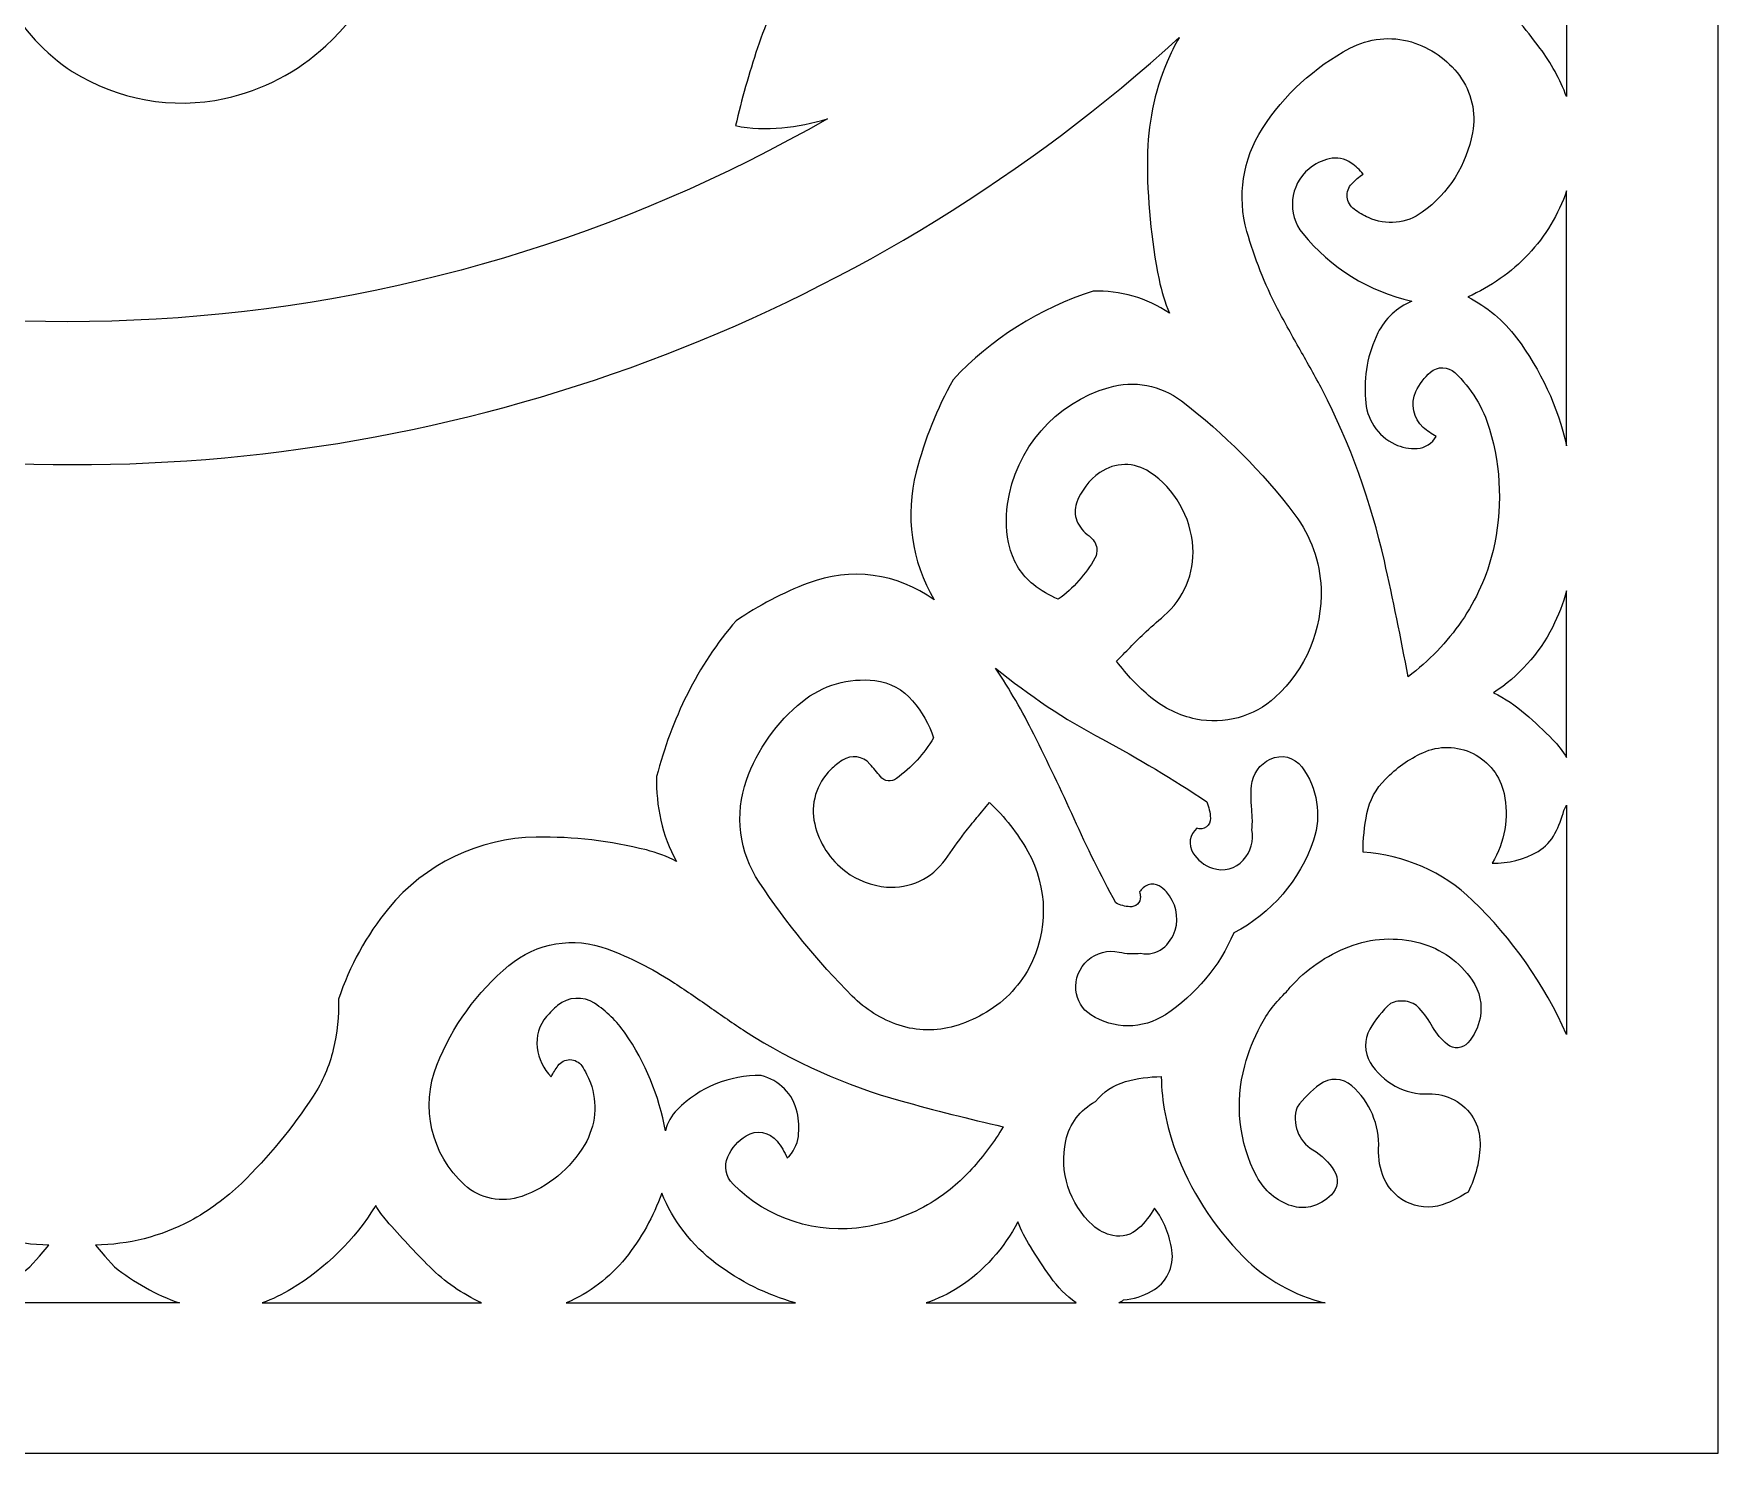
# Model space of a CAD drawing. Header units: centimetres. Extents: x -10 to 9.4, y -13.7 to 1.2.
# Drawn here: x 4.679 to 9.442, y -13.722 to -9.709 of the extents above; entities that cross this region are included whole.
import ezdxf

# ---------------------------------------------------------------- set-up
doc = ezdxf.new("R2010")
doc.units = ezdxf.units.CM
doc.header["$MEASUREMENT"] = 0
doc.layers.add('layer 1', color=7, linetype='Continuous')

msp = doc.modelspace()

# ---------------------------------------------------------------- linework, layer by layer
at = {"layer": 'layer 1', "color": 177, "lineweight": 9}
for points, knots in [([(0.27239, 1.17027), (0.27239, 1.17027), (9.44165, 1.17027), (9.44165, 1.17027), (9.44165, 1.17027), (9.44165, 1.17027), (9.44165, -13.72168), (9.44165, -13.72168), (9.44165, -13.72168), (9.44165, -13.72168), (0.13418, -13.72168), (0.13418, -13.72168), (0.13418, -13.72168), (0.13418, -13.72168), (0.13418, 1.17027), (0.13418, 1.17027), (0.13418, 1.17027), (0.13418, 1.17027), (0.27239, 1.17027), (0.27239, 1.17027)], [0, 0, 0, 0, 0.1666667, 0.1666667, 0.1666667, 0.1666667, 0.3333333, 0.3333333, 0.3333333, 0.3333333, 0.5, 0.5, 0.5, 0.5, 0.6666667, 0.6666667, 0.6666667, 0.6666667, 1, 1, 1, 1]), ([(3.07595, -10.16465), (3.07595, -10.16465), (3.07614, -10.16473), (3.07614, -10.16473), (3.07614, -10.16473), (3.68898, -10.43442), (4.35678, -10.55479), (5.02521, -10.5159), (5.02521, -10.5159), (5.6933, -10.47703), (6.34286, -10.28313), (6.92287, -9.94929), (6.92287, -9.94929), (6.88092, -9.96184), (6.83788, -9.97044), (6.79433, -9.97498), (6.79433, -9.97498), (6.75062, -9.97953), (6.70647, -9.97744), (6.66339, -9.96879), (6.66339, -9.96879), (6.68069, -9.89455), (6.7014, -9.82116), (6.72545, -9.74883), (6.72545, -9.74883), (6.74954, -9.67637), (6.78072, -9.60644), (6.81852, -9.5401), (6.81852, -9.5401), (6.86302, -9.462), (6.90546, -9.38276), (6.94581, -9.30244), (6.94581, -9.30244), (6.97635, -9.24164), (6.99665, -9.17625), (7.00591, -9.10884), (7.00591, -9.10884), (7.01277, -9.0589), (7.01001, -9.00813), (6.99776, -8.95923), (6.99776, -8.95923), (6.95977, -8.80757), (6.91465, -8.65781), (6.86254, -8.51042), (6.86254, -8.51042), (6.86069, -8.50519), (6.86013, -8.49959), (6.86091, -8.49409), (6.86091, -8.49409), (6.86115, -8.49222), (6.86008, -8.49043), (6.85832, -8.48976), (6.85832, -8.48976), (6.85656, -8.48908), (6.85462, -8.48962), (6.85355, -8.49117), (6.85355, -8.49117), (6.85188, -8.49354), (6.85031, -8.49597), (6.84884, -8.49846), (6.84884, -8.49846), (6.84381, -8.50702), (6.83897, -8.51569), (6.83431, -8.52446), (6.83431, -8.52446), (6.81396, -8.56425), (6.79398, -8.60423), (6.77438, -8.6444), (6.77438, -8.6444), (6.75465, -8.68481), (6.7347, -8.72511), (6.71452, -8.7653), (6.71452, -8.7653), (6.71115, -8.7718), (6.70735, -8.77807), (6.70316, -8.78407), (6.70316, -8.78407), (6.69894, -8.7901), (6.69568, -8.79674), (6.6935, -8.80377), (6.6935, -8.80377), (6.69327, -8.80488), (6.69223, -8.80564), (6.6911, -8.80552), (6.6911, -8.80552), (6.68997, -8.8054), (6.68916, -8.80401), (6.68917, -8.80288), (6.68917, -8.80288), (6.68993, -8.7956), (6.68753, -8.78835), (6.68259, -8.78296), (6.68259, -8.78296), (6.67765, -8.77757), (6.67068, -8.77455), (6.66337, -8.77467), (6.66337, -8.77467), (6.64256, -8.775), (6.62188, -8.77802), (6.60185, -8.78367), (6.60185, -8.78367), (6.53371, -8.80337), (6.46974, -8.83526), (6.41301, -8.87782), (6.41301, -8.87782), (6.40854, -8.88117), (6.40389, -8.88426), (6.39907, -8.88707), (6.39907, -8.88707), (6.41015, -8.90041), (6.41977, -8.9149), (6.42776, -8.93028), (6.42776, -8.93028), (6.43677, -8.9483), (6.4432, -8.9675), (6.44685, -8.98731), (6.44685, -8.98731), (6.45048, -9.00707), (6.45211, -9.02715), (6.45169, -9.04724), (6.45169, -9.04724), (6.45116, -9.06432), (6.44313, -9.08029), (6.42973, -9.09089), (6.42973, -9.09089), (6.41634, -9.1015), (6.39886, -9.10564), (6.38212, -9.10225), (6.38212, -9.10225), (6.34204, -9.09411), (6.30269, -9.0827), (6.26447, -9.06814), (6.26447, -9.06814), (6.17886, -9.03558), (6.0896, -9.01365), (5.99865, -9.00285), (5.99865, -9.00285), (5.95491, -8.99766), (5.91061, -9.00417), (5.87022, -9.02174), (5.87022, -9.02174), (5.87022, -9.02174), (5.868, -9.02202), (5.868, -9.02202), (5.868, -9.02202), (5.86047, -9.01507), (5.85506, -9.00611), (5.8524, -8.9962), (5.8524, -8.9962), (5.8498, -8.98648), (5.84788, -8.97658), (5.84667, -8.96658), (5.84667, -8.96658), (5.84634, -8.96389), (5.84661, -8.96116), (5.84745, -8.95858), (5.84745, -8.95858), (5.84836, -8.9558), (5.85084, -8.95383), (5.85375, -8.95357), (5.85375, -8.95357), (5.86396, -8.94993), (5.87396, -8.94575), (5.88373, -8.94107), (5.88373, -8.94107), (5.8945, -8.93591), (5.9008, -8.92449), (5.89941, -8.91262), (5.89941, -8.91262), (5.89801, -8.90069), (5.89347, -8.88935), (5.88625, -8.87974), (5.88625, -8.87974), (5.87915, -8.87028), (5.87117, -8.86152), (5.86241, -8.85356), (5.86241, -8.85356), (5.71407, -8.77937), (5.55863, -8.72039), (5.3984, -8.67751), (5.3984, -8.67751), (5.47226, -8.7252), (5.53449, -8.78892), (5.58044, -8.86388), (5.58044, -8.86388), (5.65009, -8.97751), (5.70317, -9.10055), (5.73805, -9.22919), (5.73805, -9.22919), (5.74506, -9.27989), (5.7414, -9.3315), (5.72733, -9.38071), (5.72733, -9.38071), (5.68768, -9.51935), (5.61088, -9.64459), (5.50532, -9.74282), (5.50532, -9.74282), (5.42508, -9.81749), (5.32607, -9.86905), (5.2189, -9.89202), (5.2189, -9.89202), (5.07095, -9.92375), (4.91636, -9.89631), (4.78832, -9.81569), (4.78832, -9.81569), (4.63238, -9.71375), (4.53763, -9.54049), (4.53576, -9.3542), (4.53576, -9.3542), (4.53498, -9.27536), (4.55402, -9.19754), (4.5911, -9.12796), (4.5911, -9.12796), (4.60515, -9.1016), (4.62249, -9.07712), (4.64269, -9.05511), (4.64269, -9.05511), (4.57076, -9.08982), (4.50557, -9.13699), (4.45011, -9.19446), (4.45011, -9.19446), (4.39477, -9.2518), (4.3484, -9.31714), (4.31254, -9.3883), (4.31254, -9.3883), (4.28112, -9.45067), (4.28087, -9.52411), (4.31191, -9.58666), (4.31191, -9.58666), (4.32939, -9.62189), (4.3398, -9.66022), (4.34256, -9.69945), (4.34256, -9.69945), (4.34441, -9.72572), (4.33203, -9.75098), (4.31015, -9.76563), (4.31015, -9.76563), (4.27466, -9.78939), (4.23337, -9.8031), (4.19072, -9.80529), (4.19072, -9.80529), (4.16425, -9.80666), (4.13802, -9.79962), (4.1158, -9.78519), (4.1158, -9.78519), (4.09148, -9.73636), (4.07587, -9.68365), (4.06966, -9.62946), (4.06966, -9.62946), (4.06347, -9.57543), (4.06456, -9.5208), (4.07288, -9.46706), (4.07288, -9.46706), (4.08964, -9.3588), (4.13828, -9.25793), (4.21253, -9.17738), (4.21253, -9.17738), (4.14165, -9.23876), (4.07739, -9.30737), (4.02079, -9.38212), (4.02079, -9.38212), (3.93161, -9.4999), (3.86931, -9.63572), (3.83824, -9.78016), (3.83824, -9.78016), (3.82343, -9.84905), (3.79529, -9.9144), (3.75544, -9.97251), (3.75544, -9.97251), (3.68197, -10.07691), (3.57029, -10.14825), (3.44469, -10.1711), (3.44469, -10.1711), (3.32257, -10.1933), (3.19722, -10.1911), (3.07595, -10.16465)], [0, 0, 0, 0, 0.0142857, 0.0142857, 0.0142857, 0.0142857, 0.0285714, 0.0285714, 0.0285714, 0.0285714, 0.0428571, 0.0428571, 0.0428571, 0.0428571, 0.0571429, 0.0571429, 0.0571429, 0.0571429, 0.0714286, 0.0714286, 0.0714286, 0.0714286, 0.0857143, 0.0857143, 0.0857143, 0.0857143, 0.1, 0.1, 0.1, 0.1, 0.1142857, 0.1142857, 0.1142857, 0.1142857, 0.1285714, 0.1285714, 0.1285714, 0.1285714, 0.1428571, 0.1428571, 0.1428571, 0.1428571, 0.1571429, 0.1571429, 0.1571429, 0.1571429, 0.1714286, 0.1714286, 0.1714286, 0.1714286, 0.1857143, 0.1857143, 0.1857143, 0.1857143, 0.2, 0.2, 0.2, 0.2, 0.2142857, 0.2142857, 0.2142857, 0.2142857, 0.2285714, 0.2285714, 0.2285714, 0.2285714, 0.2428571, 0.2428571, 0.2428571, 0.2428571, 0.2571429, 0.2571429, 0.2571429, 0.2571429, 0.2714286, 0.2714286, 0.2714286, 0.2714286, 0.2857143, 0.2857143, 0.2857143, 0.2857143, 0.3, 0.3, 0.3, 0.3, 0.3142857, 0.3142857, 0.3142857, 0.3142857, 0.3285714, 0.3285714, 0.3285714, 0.3285714, 0.3428571, 0.3428571, 0.3428571, 0.3428571, 0.3571429, 0.3571429, 0.3571429, 0.3571429, 0.3714286, 0.3714286, 0.3714286, 0.3714286, 0.3857143, 0.3857143, 0.3857143, 0.3857143, 0.4, 0.4, 0.4, 0.4, 0.4142857, 0.4142857, 0.4142857, 0.4142857, 0.4285714, 0.4285714, 0.4285714, 0.4285714, 0.4428571, 0.4428571, 0.4428571, 0.4428571, 0.4571429, 0.4571429, 0.4571429, 0.4571429, 0.4714286, 0.4714286, 0.4714286, 0.4714286, 0.4857143, 0.4857143, 0.4857143, 0.4857143, 0.5, 0.5, 0.5, 0.5, 0.5142857, 0.5142857, 0.5142857, 0.5142857, 0.5285714, 0.5285714, 0.5285714, 0.5285714, 0.5428571, 0.5428571, 0.5428571, 0.5428571, 0.5571429, 0.5571429, 0.5571429, 0.5571429, 0.5714286, 0.5714286, 0.5714286, 0.5714286, 0.5857143, 0.5857143, 0.5857143, 0.5857143, 0.6, 0.6, 0.6, 0.6, 0.6142857, 0.6142857, 0.6142857, 0.6142857, 0.6285714, 0.6285714, 0.6285714, 0.6285714, 0.6428571, 0.6428571, 0.6428571, 0.6428571, 0.6571429, 0.6571429, 0.6571429, 0.6571429, 0.6714286, 0.6714286, 0.6714286, 0.6714286, 0.6857143, 0.6857143, 0.6857143, 0.6857143, 0.7, 0.7, 0.7, 0.7, 0.7142857, 0.7142857, 0.7142857, 0.7142857, 0.7285714, 0.7285714, 0.7285714, 0.7285714, 0.7428571, 0.7428571, 0.7428571, 0.7428571, 0.7571429, 0.7571429, 0.7571429, 0.7571429, 0.7714286, 0.7714286, 0.7714286, 0.7714286, 0.7857143, 0.7857143, 0.7857143, 0.7857143, 0.8, 0.8, 0.8, 0.8, 0.8142857, 0.8142857, 0.8142857, 0.8142857, 0.8285714, 0.8285714, 0.8285714, 0.8285714, 0.8428571, 0.8428571, 0.8428571, 0.8428571, 0.8571429, 0.8571429, 0.8571429, 0.8571429, 0.8714286, 0.8714286, 0.8714286, 0.8714286, 0.8857143, 0.8857143, 0.8857143, 0.8857143, 0.9, 0.9, 0.9, 0.9, 0.9142857, 0.9142857, 0.9142857, 0.9142857, 0.9285714, 0.9285714, 0.9285714, 0.9285714, 0.9428571, 0.9428571, 0.9428571, 0.9428571, 0.9571429, 0.9571429, 0.9571429, 0.9571429, 0.9714286, 0.9714286, 0.9714286, 0.9714286, 1, 1, 1, 1]), ([(9.01265, -9.88682), (9.01265, -9.88682), (9.01265, -9.19763), (9.01265, -9.19763), (9.01265, -9.19763), (8.99204, -9.26846), (8.95999, -9.33546), (8.91778, -9.39596), (8.91778, -9.39596), (8.87559, -9.45643), (8.82409, -9.50987), (8.76523, -9.55428), (8.76523, -9.55428), (8.78087, -9.56612), (8.79537, -9.5794), (8.80854, -9.59394), (8.80854, -9.59394), (8.85379, -9.64391), (8.89678, -9.69587), (8.93738, -9.74968), (8.93738, -9.74968), (8.96895, -9.79152), (8.99431, -9.83772), (9.01265, -9.88682)], [0, 0, 0, 0, 0.1428571, 0.1428571, 0.1428571, 0.1428571, 0.2857143, 0.2857143, 0.2857143, 0.2857143, 0.4285714, 0.4285714, 0.4285714, 0.4285714, 0.5714286, 0.5714286, 0.5714286, 0.5714286, 0.7142857, 0.7142857, 0.7142857, 0.7142857, 1, 1, 1, 1]), ([(8.5646, -11.52656), (8.62324, -11.48261), (8.67438, -11.42949), (8.71606, -11.36921), (8.71606, -11.36921), (8.75783, -11.30879), (8.78796, -11.24115), (8.80491, -11.16969), (8.80491, -11.16969), (8.8318, -11.05639), (8.82839, -10.93806), (8.795, -10.8265), (8.795, -10.8265), (8.7768, -10.7657), (8.74302, -10.71075), (8.69699, -10.66706), (8.69699, -10.66706), (8.67781, -10.64889), (8.64803, -10.64817), (8.62803, -10.66543), (8.62803, -10.66543), (8.61042, -10.68063), (8.59632, -10.69947), (8.58672, -10.72066), (8.58672, -10.72066), (8.571, -10.75535), (8.57945, -10.79618), (8.60768, -10.82174), (8.60768, -10.82174), (8.6187, -10.83172), (8.63091, -10.8403), (8.64405, -10.84727), (8.64405, -10.84727), (8.63309, -10.86709), (8.61272, -10.87992), (8.59011, -10.88127), (8.59011, -10.88127), (8.56858, -10.88255), (8.54705, -10.87845), (8.52749, -10.86936), (8.52749, -10.86936), (8.47791, -10.84632), (8.44574, -10.79706), (8.44449, -10.74241), (8.44449, -10.74241), (8.43846, -10.67786), (8.45055, -10.61286), (8.47936, -10.55479), (8.47936, -10.55479), (8.49946, -10.51428), (8.53353, -10.48236), (8.57526, -10.46493), (8.57526, -10.46493), (8.45399, -10.43762), (8.34535, -10.3703), (8.26688, -10.27389), (8.26688, -10.27389), (8.22161, -10.21834), (8.22963, -10.1366), (8.2847, -10.09075), (8.2847, -10.09075), (8.30116, -10.07706), (8.32059, -10.06739), (8.34143, -10.0625), (8.34143, -10.0625), (8.36292, -10.05746), (8.38555, -10.06179), (8.40368, -10.0744), (8.40368, -10.0744), (8.41641, -10.08326), (8.42785, -10.09384), (8.43766, -10.10585), (8.43766, -10.10585), (8.42575, -10.11343), (8.41488, -10.12251), (8.40529, -10.13288), (8.40529, -10.13288), (8.39589, -10.14306), (8.39126, -10.15677), (8.39259, -10.17057), (8.39259, -10.17057), (8.39391, -10.18436), (8.40098, -10.1969), (8.41215, -10.20511), (8.41215, -10.20511), (8.42477, -10.21442), (8.43834, -10.22238), (8.45262, -10.22886), (8.45262, -10.22886), (8.50233, -10.25144), (8.56027, -10.24569), (8.60454, -10.21373), (8.60454, -10.21373), (8.67921, -10.15985), (8.73021, -10.07932), (8.74696, -9.98877), (8.74696, -9.98877), (8.75744, -9.93211), (8.74398, -9.87367), (8.70973, -9.82733), (8.70973, -9.82733), (8.67602, -9.78173), (8.6284, -9.74837), (8.57401, -9.73231), (8.57401, -9.73231), (8.51598, -9.71518), (8.45359, -9.72148), (8.40017, -9.7499), (8.40017, -9.7499), (8.29961, -9.8034), (8.21441, -9.88165), (8.15259, -9.97732), (8.15259, -9.97732), (8.09698, -10.06338), (8.08106, -10.16912), (8.10893, -10.26772), (8.10893, -10.26772), (8.13028, -10.34329), (8.15922, -10.41649), (8.19533, -10.48622), (8.19533, -10.48622), (8.2162, -10.52539), (8.23762, -10.56425), (8.2596, -10.60281), (8.2596, -10.60281), (8.28102, -10.64039), (8.30199, -10.67822), (8.32251, -10.7163), (8.32251, -10.7163), (8.40092, -10.8692), (8.45971, -11.03143), (8.49749, -11.19907), (8.49749, -11.19907), (8.52199, -11.30778), (8.54436, -11.41697), (8.5646, -11.52656)], [0, 0, 0, 0, 0.0285714, 0.0285714, 0.0285714, 0.0285714, 0.0571429, 0.0571429, 0.0571429, 0.0571429, 0.0857143, 0.0857143, 0.0857143, 0.0857143, 0.1142857, 0.1142857, 0.1142857, 0.1142857, 0.1428571, 0.1428571, 0.1428571, 0.1428571, 0.1714286, 0.1714286, 0.1714286, 0.1714286, 0.2, 0.2, 0.2, 0.2, 0.2285714, 0.2285714, 0.2285714, 0.2285714, 0.2571429, 0.2571429, 0.2571429, 0.2571429, 0.2857143, 0.2857143, 0.2857143, 0.2857143, 0.3142857, 0.3142857, 0.3142857, 0.3142857, 0.3428571, 0.3428571, 0.3428571, 0.3428571, 0.3714286, 0.3714286, 0.3714286, 0.3714286, 0.4, 0.4, 0.4, 0.4, 0.4285714, 0.4285714, 0.4285714, 0.4285714, 0.4571429, 0.4571429, 0.4571429, 0.4571429, 0.4857143, 0.4857143, 0.4857143, 0.4857143, 0.5142857, 0.5142857, 0.5142857, 0.5142857, 0.5428571, 0.5428571, 0.5428571, 0.5428571, 0.5714286, 0.5714286, 0.5714286, 0.5714286, 0.6, 0.6, 0.6, 0.6, 0.6285714, 0.6285714, 0.6285714, 0.6285714, 0.6571429, 0.6571429, 0.6571429, 0.6571429, 0.6857143, 0.6857143, 0.6857143, 0.6857143, 0.7142857, 0.7142857, 0.7142857, 0.7142857, 0.7428571, 0.7428571, 0.7428571, 0.7428571, 0.7714286, 0.7714286, 0.7714286, 0.7714286, 0.8, 0.8, 0.8, 0.8, 0.8285714, 0.8285714, 0.8285714, 0.8285714, 0.8571429, 0.8571429, 0.8571429, 0.8571429, 0.8857143, 0.8857143, 0.8857143, 0.8857143, 0.9142857, 0.9142857, 0.9142857, 0.9142857, 0.9428571, 0.9428571, 0.9428571, 0.9428571, 1, 1, 1, 1]), ([(5.09178, -13.29656), (5.05829, -13.2854), (5.02598, -13.27097), (4.99532, -13.25347), (4.99532, -13.25347), (4.96471, -13.236), (4.93531, -13.21646), (4.90736, -13.19498), (4.90736, -13.19498), (4.90736, -13.19498), (4.88048, -13.16402), (4.88048, -13.16402), (4.88048, -13.16402), (4.88048, -13.16402), (4.8536, -13.13306), (4.8536, -13.13306), (4.8536, -13.13306), (4.94683, -13.13196), (5.03841, -13.10866), (5.12082, -13.06506), (5.12082, -13.06506), (5.17404, -13.03659), (5.22296, -13.00076), (5.26616, -12.95861), (5.26616, -12.95861), (5.34255, -12.88409), (5.41061, -12.8015), (5.46915, -12.71226), (5.46915, -12.71226), (5.49559, -12.67196), (5.51475, -12.62736), (5.52577, -12.58044), (5.52577, -12.58044), (5.53675, -12.5337), (5.54189, -12.4858), (5.54107, -12.43779), (5.54107, -12.43779), (5.57202, -12.34437), (5.61992, -12.25741), (5.68233, -12.18131), (5.68233, -12.18131), (5.78506, -12.05601), (5.93795, -11.98235), (6.09996, -11.97999), (6.09996, -11.97999), (6.20489, -11.97847), (6.3096, -11.99069), (6.41136, -12.01633), (6.41136, -12.01633), (6.44073, -12.02373), (6.46912, -12.03461), (6.49591, -12.04874), (6.49591, -12.04874), (6.47581, -12.01225), (6.46101, -11.97308), (6.45196, -11.93242), (6.45196, -11.93242), (6.44291, -11.89181), (6.43896, -11.85022), (6.44017, -11.80864), (6.44017, -11.80864), (6.46091, -11.72809), (6.49003, -11.64992), (6.52702, -11.57542), (6.52702, -11.57542), (6.56407, -11.50083), (6.61051, -11.43126), (6.66518, -11.36843), (6.66518, -11.36843), (6.72854, -11.32506), (6.79679, -11.28929), (6.86851, -11.26188), (6.86851, -11.26188), (6.98754, -11.21637), (7.12162, -11.23419), (7.2247, -11.30911), (7.2247, -11.30911), (7.16053, -11.20008), (7.14235, -11.06991), (7.17412, -10.94745), (7.17412, -10.94745), (7.19769, -10.85667), (7.23262, -10.7692), (7.27807, -10.68716), (7.27807, -10.68716), (7.38648, -10.57129), (7.52288, -10.48516), (7.67409, -10.43704), (7.67409, -10.43704), (7.75082, -10.43426), (7.82649, -10.45597), (7.89008, -10.499), (7.89008, -10.499), (7.87706, -10.46848), (7.8672, -10.4367), (7.86066, -10.40417), (7.86066, -10.40417), (7.83787, -10.29092), (7.82679, -10.17561), (7.82761, -10.0601), (7.82761, -10.0601), (7.82826, -9.96688), (7.84717, -9.87467), (7.88323, -9.78871), (7.88323, -9.78871), (7.89313, -9.76519), (7.9045, -9.74231), (7.91724, -9.72021), (7.91724, -9.72021), (7.91724, -9.72021), (7.91749, -9.71998), (7.91749, -9.71998), (7.91749, -9.71998), (7.06142, -10.49798), (5.94489, -10.92842), (4.7881, -10.92703), (4.7881, -10.92703), (3.63198, -10.92541), (2.51675, -10.49516), (1.65871, -9.72031), (1.65871, -9.72031), (1.70931, -9.80806), (1.73888, -9.9064), (1.74509, -10.00751), (1.74509, -10.00751), (1.75356, -10.14554), (1.7423, -10.28411), (1.71168, -10.41897), (1.71168, -10.41897), (1.70545, -10.44637), (1.69678, -10.47316), (1.68575, -10.499), (1.68575, -10.499), (1.74934, -10.45597), (1.82502, -10.43427), (1.90175, -10.43704), (1.90175, -10.43704), (2.05296, -10.48514), (2.18935, -10.5713), (2.29777, -10.68716), (2.29777, -10.68716), (2.34322, -10.7692), (2.37815, -10.85667), (2.40171, -10.94745), (2.40171, -10.94745), (2.43351, -11.0699), (2.41528, -11.20006), (2.35113, -11.30911), (2.35113, -11.30911), (2.45419, -11.23415), (2.58828, -11.21642), (2.70732, -11.26189), (2.70732, -11.26189), (2.77904, -11.28929), (2.8473, -11.32506), (2.91065, -11.36843), (2.91065, -11.36843), (2.96533, -11.43126), (3.01176, -11.50083), (3.04881, -11.57542), (3.04881, -11.57542), (3.08581, -11.64991), (3.11492, -11.72809), (3.13566, -11.80864), (3.13566, -11.80864), (3.13688, -11.85022), (3.13292, -11.89181), (3.12388, -11.93242), (3.12388, -11.93242), (3.11483, -11.97308), (3.10003, -12.01225), (3.07993, -12.04874), (3.07993, -12.04874), (3.10672, -12.03461), (3.13512, -12.02373), (3.16449, -12.01633), (3.16449, -12.01633), (3.26625, -11.99068), (3.37095, -11.97847), (3.47588, -11.97999), (3.47588, -11.97999), (3.63777, -11.98231), (3.79052, -12.05594), (3.89327, -12.18106), (3.89327, -12.18106), (3.9558, -12.25721), (4.00377, -12.34427), (4.03477, -12.43779), (4.03477, -12.43779), (4.03394, -12.4858), (4.03908, -12.5337), (4.05006, -12.58044), (4.05006, -12.58044), (4.06108, -12.62736), (4.08024, -12.67197), (4.10668, -12.71226), (4.10668, -12.71226), (4.16523, -12.8015), (4.23329, -12.88409), (4.30969, -12.95862), (4.30969, -12.95862), (4.35288, -13.00076), (4.4018, -13.03659), (4.45501, -13.06506), (4.45501, -13.06506), (4.53743, -13.10865), (4.62901, -13.13196), (4.72224, -13.13306), (4.72224, -13.13306), (4.72224, -13.13306), (4.69535, -13.16402), (4.69535, -13.16402), (4.69535, -13.16402), (4.69535, -13.16402), (4.66847, -13.19498), (4.66847, -13.19498), (4.66847, -13.19498), (4.64052, -13.21646), (4.61113, -13.236), (4.58051, -13.25347), (4.58051, -13.25347), (4.54985, -13.27097), (4.51754, -13.2854), (4.48406, -13.29656), (4.48406, -13.29656), (4.48406, -13.29656), (5.09178, -13.29656), (5.09178, -13.29656)], [0, 0, 0, 0, 0.0172414, 0.0172414, 0.0172414, 0.0172414, 0.0344828, 0.0344828, 0.0344828, 0.0344828, 0.0517241, 0.0517241, 0.0517241, 0.0517241, 0.0689655, 0.0689655, 0.0689655, 0.0689655, 0.0862069, 0.0862069, 0.0862069, 0.0862069, 0.1034483, 0.1034483, 0.1034483, 0.1034483, 0.1206897, 0.1206897, 0.1206897, 0.1206897, 0.137931, 0.137931, 0.137931, 0.137931, 0.1551724, 0.1551724, 0.1551724, 0.1551724, 0.1724138, 0.1724138, 0.1724138, 0.1724138, 0.1896552, 0.1896552, 0.1896552, 0.1896552, 0.2068966, 0.2068966, 0.2068966, 0.2068966, 0.2241379, 0.2241379, 0.2241379, 0.2241379, 0.2413793, 0.2413793, 0.2413793, 0.2413793, 0.2586207, 0.2586207, 0.2586207, 0.2586207, 0.2758621, 0.2758621, 0.2758621, 0.2758621, 0.2931034, 0.2931034, 0.2931034, 0.2931034, 0.3103448, 0.3103448, 0.3103448, 0.3103448, 0.3275862, 0.3275862, 0.3275862, 0.3275862, 0.3448276, 0.3448276, 0.3448276, 0.3448276, 0.362069, 0.362069, 0.362069, 0.362069, 0.3793103, 0.3793103, 0.3793103, 0.3793103, 0.3965517, 0.3965517, 0.3965517, 0.3965517, 0.4137931, 0.4137931, 0.4137931, 0.4137931, 0.4310345, 0.4310345, 0.4310345, 0.4310345, 0.4482759, 0.4482759, 0.4482759, 0.4482759, 0.4655172, 0.4655172, 0.4655172, 0.4655172, 0.4827586, 0.4827586, 0.4827586, 0.4827586, 0.5, 0.5, 0.5, 0.5, 0.5172414, 0.5172414, 0.5172414, 0.5172414, 0.5344828, 0.5344828, 0.5344828, 0.5344828, 0.5517241, 0.5517241, 0.5517241, 0.5517241, 0.5689655, 0.5689655, 0.5689655, 0.5689655, 0.5862069, 0.5862069, 0.5862069, 0.5862069, 0.6034483, 0.6034483, 0.6034483, 0.6034483, 0.6206897, 0.6206897, 0.6206897, 0.6206897, 0.637931, 0.637931, 0.637931, 0.637931, 0.6551724, 0.6551724, 0.6551724, 0.6551724, 0.6724138, 0.6724138, 0.6724138, 0.6724138, 0.6896552, 0.6896552, 0.6896552, 0.6896552, 0.7068966, 0.7068966, 0.7068966, 0.7068966, 0.7241379, 0.7241379, 0.7241379, 0.7241379, 0.7413793, 0.7413793, 0.7413793, 0.7413793, 0.7586207, 0.7586207, 0.7586207, 0.7586207, 0.7758621, 0.7758621, 0.7758621, 0.7758621, 0.7931034, 0.7931034, 0.7931034, 0.7931034, 0.8103448, 0.8103448, 0.8103448, 0.8103448, 0.8275862, 0.8275862, 0.8275862, 0.8275862, 0.8448276, 0.8448276, 0.8448276, 0.8448276, 0.862069, 0.862069, 0.862069, 0.862069, 0.8793103, 0.8793103, 0.8793103, 0.8793103, 0.8965517, 0.8965517, 0.8965517, 0.8965517, 0.9137931, 0.9137931, 0.9137931, 0.9137931, 0.9310345, 0.9310345, 0.9310345, 0.9310345, 0.9482759, 0.9482759, 0.9482759, 0.9482759, 0.9655172, 0.9655172, 0.9655172, 0.9655172, 1, 1, 1, 1]), ([(9.01265, -10.15284), (8.99014, -10.21982), (8.95331, -10.28113), (8.90476, -10.33247), (8.90476, -10.33247), (8.85629, -10.38372), (8.79799, -10.42472), (8.73338, -10.45302), (8.73338, -10.45302), (8.78756, -10.48061), (8.83476, -10.5202), (8.87135, -10.56876), (8.87135, -10.56876), (8.93952, -10.65922), (8.98769, -10.76319), (9.01265, -10.87368), (9.01265, -10.87368), (9.01265, -10.87368), (9.01265, -10.15283), (9.01265, -10.15283)], [0, 0, 0, 0, 0.1666667, 0.1666667, 0.1666667, 0.1666667, 0.3333333, 0.3333333, 0.3333333, 0.3333333, 0.5, 0.5, 0.5, 0.5, 0.6666667, 0.6666667, 0.6666667, 0.6666667, 1, 1, 1, 1]), ([(7.74046, -11.48287), (7.76882, -11.52057), (7.80147, -11.55481), (7.83776, -11.58493), (7.83776, -11.58493), (7.87448, -11.61539), (7.91801, -11.63649), (7.96467, -11.64642), (7.96467, -11.64642), (8.04508, -11.6628), (8.12842, -11.63985), (8.18905, -11.58455), (8.18905, -11.58455), (8.27537, -11.50583), (8.32271, -11.39324), (8.31848, -11.27649), (8.31848, -11.27649), (8.31576, -11.20132), (8.28996, -11.12885), (8.24455, -11.06889), (8.24455, -11.06889), (8.15272, -10.94761), (8.04492, -10.83934), (7.92403, -10.74699), (7.92403, -10.74699), (7.86569, -10.70244), (7.78974, -10.68817), (7.71923, -10.70858), (7.71923, -10.70858), (7.56683, -10.7527), (7.4545, -10.88188), (7.43219, -11.03895), (7.43219, -11.03895), (7.42634, -11.08002), (7.42854, -11.12183), (7.43868, -11.16206), (7.43868, -11.16206), (7.449, -11.20298), (7.4724, -11.23939), (7.50534, -11.26577), (7.50534, -11.26577), (7.52677, -11.28293), (7.55049, -11.29703), (7.57581, -11.30764), (7.57581, -11.30764), (7.61817, -11.27655), (7.65345, -11.23686), (7.67935, -11.19115), (7.67935, -11.19115), (7.68409, -11.18278), (7.68587, -11.17307), (7.6844, -11.16356), (7.6844, -11.16356), (7.68223, -11.14943), (7.67441, -11.13679), (7.66272, -11.12855), (7.66272, -11.12855), (7.64745, -11.11779), (7.63554, -11.10292), (7.62836, -11.08568), (7.62836, -11.08568), (7.62177, -11.06987), (7.62135, -11.05215), (7.62715, -11.03604), (7.62715, -11.03604), (7.63978, -11.00103), (7.6629, -10.97075), (7.69333, -10.94934), (7.69333, -10.94934), (7.73536, -10.91976), (7.79133, -10.91919), (7.83398, -10.94785), (7.83398, -10.94785), (7.90541, -10.99585), (7.95058, -11.07432), (7.95629, -11.16019), (7.95629, -11.16019), (7.96121, -11.23427), (7.93076, -11.30638), (7.87427, -11.35455), (7.87427, -11.35455), (7.85501, -11.37097), (7.83609, -11.38779), (7.81753, -11.40499), (7.81753, -11.40499), (7.80426, -11.41759), (7.79128, -11.43048), (7.77858, -11.44364), (7.77858, -11.44364), (7.76591, -11.45676), (7.75321, -11.46984), (7.74046, -11.48287)], [0, 0, 0, 0, 0.0416667, 0.0416667, 0.0416667, 0.0416667, 0.0833333, 0.0833333, 0.0833333, 0.0833333, 0.125, 0.125, 0.125, 0.125, 0.1666667, 0.1666667, 0.1666667, 0.1666667, 0.2083333, 0.2083333, 0.2083333, 0.2083333, 0.25, 0.25, 0.25, 0.25, 0.2916667, 0.2916667, 0.2916667, 0.2916667, 0.3333333, 0.3333333, 0.3333333, 0.3333333, 0.375, 0.375, 0.375, 0.375, 0.4166667, 0.4166667, 0.4166667, 0.4166667, 0.4583333, 0.4583333, 0.4583333, 0.4583333, 0.5, 0.5, 0.5, 0.5, 0.5416667, 0.5416667, 0.5416667, 0.5416667, 0.5833333, 0.5833333, 0.5833333, 0.5833333, 0.625, 0.625, 0.625, 0.625, 0.6666667, 0.6666667, 0.6666667, 0.6666667, 0.7083333, 0.7083333, 0.7083333, 0.7083333, 0.75, 0.75, 0.75, 0.75, 0.7916667, 0.7916667, 0.7916667, 0.7916667, 0.8333333, 0.8333333, 0.8333333, 0.8333333, 0.875, 0.875, 0.875, 0.875, 0.9166667, 0.9166667, 0.9166667, 0.9166667, 1, 1, 1, 1]), ([(9.01265, -11.75532), (9.01265, -11.75532), (9.01265, -11.28381), (9.01265, -11.28381), (9.01265, -11.28381), (9.00282, -11.31944), (8.98946, -11.354), (8.97277, -11.38698), (8.97277, -11.38698), (8.93417, -11.46195), (8.87681, -11.52569), (8.80634, -11.57199), (8.80634, -11.57199), (8.83852, -11.58789), (8.86856, -11.6078), (8.89575, -11.63124), (8.89575, -11.63124), (8.92284, -11.6546), (8.94897, -11.67905), (8.97408, -11.70452), (8.97408, -11.70452), (8.98907, -11.71972), (9.00204, -11.7368), (9.01265, -11.75533)], [0, 0, 0, 0, 0.1428571, 0.1428571, 0.1428571, 0.1428571, 0.2857143, 0.2857143, 0.2857143, 0.2857143, 0.4285714, 0.4285714, 0.4285714, 0.4285714, 0.5714286, 0.5714286, 0.5714286, 0.5714286, 0.7142857, 0.7142857, 0.7142857, 0.7142857, 1, 1, 1, 1]), ([(7.39861, -11.50242), (7.43832, -11.56239), (7.47436, -11.62472), (7.50651, -11.68906), (7.50651, -11.68906), (7.54602, -11.76811), (7.58402, -11.84791), (7.62048, -11.92842), (7.62048, -11.92842), (7.65696, -12.00894), (7.69631, -12.08812), (7.73847, -12.16582), (7.73847, -12.16582), (7.75083, -12.17215), (7.76433, -12.17593), (7.77817, -12.17694), (7.77817, -12.17694), (7.78603, -12.1775), (7.79377, -12.17469), (7.79942, -12.1692), (7.79942, -12.1692), (7.80507, -12.16371), (7.80812, -12.15611), (7.80778, -12.14823), (7.80778, -12.14823), (7.80759, -12.14367), (7.80682, -12.13915), (7.80549, -12.13478), (7.80549, -12.13478), (7.81143, -12.12603), (7.81982, -12.11923), (7.82961, -12.11523), (7.82961, -12.11523), (7.83974, -12.11109), (7.85125, -12.11203), (7.86057, -12.11776), (7.86057, -12.11776), (7.86824, -12.12248), (7.87522, -12.12824), (7.8813, -12.13487), (7.8813, -12.13487), (7.90804, -12.16402), (7.91753, -12.20508), (7.90633, -12.24301), (7.90633, -12.24301), (7.90003, -12.26354), (7.88755, -12.28163), (7.87059, -12.29481), (7.87059, -12.29481), (7.85317, -12.30836), (7.83048, -12.31317), (7.80905, -12.30789), (7.80905, -12.30789), (7.78863, -12.3104), (7.76793, -12.30941), (7.74784, -12.30495), (7.74784, -12.30495), (7.71631, -12.29799), (7.68335, -12.30654), (7.65918, -12.32795), (7.65918, -12.32795), (7.63501, -12.34935), (7.62251, -12.3808), (7.62561, -12.41294), (7.62561, -12.41294), (7.62829, -12.44112), (7.64363, -12.46653), (7.66734, -12.48201), (7.66734, -12.48201), (7.73156, -12.52391), (7.8144, -12.52389), (7.87854, -12.48187), (7.87854, -12.48187), (7.96443, -12.42562), (8.03166, -12.34519), (8.07175, -12.25068), (8.07175, -12.25068), (8.17832, -12.19601), (8.25921, -12.10189), (8.29718, -11.9883), (8.29718, -11.9883), (8.32068, -11.91801), (8.30827, -11.84072), (8.26389, -11.78135), (8.26389, -11.78135), (8.2432, -11.75369), (8.20594, -11.74444), (8.17474, -11.75926), (8.17474, -11.75926), (8.14517, -11.77332), (8.12512, -11.8018), (8.12192, -11.83439), (8.12192, -11.83439), (8.12066, -11.84716), (8.12032, -11.86001), (8.12091, -11.87283), (8.12091, -11.87283), (8.12157, -11.88713), (8.12247, -11.90143), (8.12363, -11.9157), (8.12363, -11.9157), (8.12478, -11.93), (8.12465, -11.94438), (8.12323, -11.95865), (8.12323, -11.95865), (8.12895, -11.98968), (8.11984, -12.02163), (8.09864, -12.045), (8.09864, -12.045), (8.0768, -12.06909), (8.04281, -12.07811), (8.01188, -12.06806), (8.01188, -12.06806), (7.98878, -12.06056), (7.96908, -12.0451), (7.95629, -12.02446), (7.95629, -12.02446), (7.94216, -12.00168), (7.94696, -11.97194), (7.9675, -11.95471), (7.9675, -11.95471), (7.97649, -11.95808), (7.98658, -11.95669), (7.99432, -11.95101), (7.99432, -11.95101), (8.00206, -11.94533), (8.00643, -11.93621), (8.00591, -11.92662), (8.00591, -11.92662), (8.00508, -11.91066), (8.00154, -11.89497), (7.99542, -11.88021), (7.99542, -11.88021), (7.90018, -11.81634), (7.80177, -11.75735), (7.70054, -11.70347), (7.70054, -11.70347), (7.59356, -11.64652), (7.49242, -11.57917), (7.39861, -11.50242)], [0, 0, 0, 0, 0.0277778, 0.0277778, 0.0277778, 0.0277778, 0.0555556, 0.0555556, 0.0555556, 0.0555556, 0.0833333, 0.0833333, 0.0833333, 0.0833333, 0.1111111, 0.1111111, 0.1111111, 0.1111111, 0.1388889, 0.1388889, 0.1388889, 0.1388889, 0.1666667, 0.1666667, 0.1666667, 0.1666667, 0.1944444, 0.1944444, 0.1944444, 0.1944444, 0.2222222, 0.2222222, 0.2222222, 0.2222222, 0.25, 0.25, 0.25, 0.25, 0.2777778, 0.2777778, 0.2777778, 0.2777778, 0.3055556, 0.3055556, 0.3055556, 0.3055556, 0.3333333, 0.3333333, 0.3333333, 0.3333333, 0.3611111, 0.3611111, 0.3611111, 0.3611111, 0.3888889, 0.3888889, 0.3888889, 0.3888889, 0.4166667, 0.4166667, 0.4166667, 0.4166667, 0.4444444, 0.4444444, 0.4444444, 0.4444444, 0.4722222, 0.4722222, 0.4722222, 0.4722222, 0.5, 0.5, 0.5, 0.5, 0.5277778, 0.5277778, 0.5277778, 0.5277778, 0.5555556, 0.5555556, 0.5555556, 0.5555556, 0.5833333, 0.5833333, 0.5833333, 0.5833333, 0.6111111, 0.6111111, 0.6111111, 0.6111111, 0.6388889, 0.6388889, 0.6388889, 0.6388889, 0.6666667, 0.6666667, 0.6666667, 0.6666667, 0.6944444, 0.6944444, 0.6944444, 0.6944444, 0.7222222, 0.7222222, 0.7222222, 0.7222222, 0.75, 0.75, 0.75, 0.75, 0.7777778, 0.7777778, 0.7777778, 0.7777778, 0.8055556, 0.8055556, 0.8055556, 0.8055556, 0.8333333, 0.8333333, 0.8333333, 0.8333333, 0.8611111, 0.8611111, 0.8611111, 0.8611111, 0.8888889, 0.8888889, 0.8888889, 0.8888889, 0.9166667, 0.9166667, 0.9166667, 0.9166667, 0.9444444, 0.9444444, 0.9444444, 0.9444444, 1, 1, 1, 1]), ([(7.38103, -11.88241), (7.36931, -11.89658), (7.35755, -11.9107), (7.34573, -11.92478), (7.34573, -11.92478), (7.33383, -11.93897), (7.32224, -11.9534), (7.31096, -11.96808), (7.31096, -11.96808), (7.2924, -11.99282), (7.27424, -12.01785), (7.25649, -12.04316), (7.25649, -12.04316), (7.21885, -12.09684), (7.15545, -12.12648), (7.09012, -12.12099), (7.09012, -12.12099), (7.04829, -12.11747), (7.00827, -12.10226), (6.97466, -12.07711), (6.97466, -12.07711), (6.93052, -12.04409), (6.8995, -11.99646), (6.88712, -11.94274), (6.88712, -11.94274), (6.87427, -11.88707), (6.89157, -11.8287), (6.93262, -11.78896), (6.93262, -11.78896), (6.94269, -11.77922), (6.95362, -11.77041), (6.96527, -11.76263), (6.96527, -11.76263), (6.99022, -11.74594), (7.02374, -11.75054), (7.04333, -11.77328), (7.04333, -11.77328), (7.05333, -11.7849), (7.06313, -11.79669), (7.07272, -11.80865), (7.07272, -11.80865), (7.08389, -11.82257), (7.10406, -11.82513), (7.11834, -11.81442), (7.11834, -11.81442), (7.13926, -11.79875), (7.15872, -11.78123), (7.17651, -11.76207), (7.17651, -11.76207), (7.19431, -11.74289), (7.21002, -11.72189), (7.22338, -11.69939), (7.22338, -11.69939), (7.21034, -11.66095), (7.19016, -11.62532), (7.1639, -11.59437), (7.1639, -11.59437), (7.13691, -11.56257), (7.09888, -11.54224), (7.05745, -11.53748), (7.05745, -11.53748), (6.98351, -11.52899), (6.90931, -11.55043), (6.85132, -11.59709), (6.85132, -11.59709), (6.77935, -11.65499), (6.72496, -11.73176), (6.69424, -11.81887), (6.69424, -11.81887), (6.6602, -11.91539), (6.67352, -12.02222), (6.73028, -12.10739), (6.73028, -12.10739), (6.80726, -12.22294), (6.89524, -12.33073), (6.99303, -12.4293), (6.99303, -12.4293), (7.03024, -12.46681), (7.07573, -12.49503), (7.12586, -12.51172), (7.12586, -12.51172), (7.17648, -12.52856), (7.23101, -12.52946), (7.28216, -12.51429), (7.28216, -12.51429), (7.31019, -12.50598), (7.33723, -12.49467), (7.36283, -12.48056), (7.36283, -12.48056), (7.41785, -12.45023), (7.46304, -12.40485), (7.49312, -12.3497), (7.49312, -12.3497), (7.54812, -12.24637), (7.54677, -12.12227), (7.48946, -12.02022), (7.48946, -12.02022), (7.46067, -11.96894), (7.42409, -11.92245), (7.38103, -11.88241)], [0, 0, 0, 0, 0.0384615, 0.0384615, 0.0384615, 0.0384615, 0.0769231, 0.0769231, 0.0769231, 0.0769231, 0.1153846, 0.1153846, 0.1153846, 0.1153846, 0.1538462, 0.1538462, 0.1538462, 0.1538462, 0.1923077, 0.1923077, 0.1923077, 0.1923077, 0.2307692, 0.2307692, 0.2307692, 0.2307692, 0.2692308, 0.2692308, 0.2692308, 0.2692308, 0.3076923, 0.3076923, 0.3076923, 0.3076923, 0.3461538, 0.3461538, 0.3461538, 0.3461538, 0.3846154, 0.3846154, 0.3846154, 0.3846154, 0.4230769, 0.4230769, 0.4230769, 0.4230769, 0.4615385, 0.4615385, 0.4615385, 0.4615385, 0.5, 0.5, 0.5, 0.5, 0.5384615, 0.5384615, 0.5384615, 0.5384615, 0.5769231, 0.5769231, 0.5769231, 0.5769231, 0.6153846, 0.6153846, 0.6153846, 0.6153846, 0.6538462, 0.6538462, 0.6538462, 0.6538462, 0.6923077, 0.6923077, 0.6923077, 0.6923077, 0.7307692, 0.7307692, 0.7307692, 0.7307692, 0.7692308, 0.7692308, 0.7692308, 0.7692308, 0.8076923, 0.8076923, 0.8076923, 0.8076923, 0.8461538, 0.8461538, 0.8461538, 0.8461538, 0.8846154, 0.8846154, 0.8846154, 0.8846154, 0.9230769, 0.9230769, 0.9230769, 0.9230769, 1, 1, 1, 1]), ([(9.01266, -12.53816), (9.01266, -12.53816), (9.01266, -11.88914), (9.01266, -11.88914), (9.01266, -11.88914), (9.01034, -11.89432), (9.00782, -11.89941), (9.00509, -11.90439), (9.00509, -11.90439), (8.99908, -11.92693), (8.99065, -11.94875), (8.97994, -11.96947), (8.97994, -11.96947), (8.96905, -11.99054), (8.95242, -12.00812), (8.93198, -12.02016), (8.93198, -12.02016), (8.89274, -12.04328), (8.84771, -12.05475), (8.8022, -12.05324), (8.8022, -12.05324), (8.83812, -11.99443), (8.85016, -11.92415), (8.83583, -11.85674), (8.83583, -11.85674), (8.82537, -11.80779), (8.79323, -11.76624), (8.74848, -11.74382), (8.74848, -11.74382), (8.70373, -11.72141), (8.6515, -11.72041), (8.60604, -11.74134), (8.60604, -11.74134), (8.56656, -11.75948), (8.53085, -11.78484), (8.50073, -11.81615), (8.50073, -11.81615), (8.47393, -11.84249), (8.45566, -11.87625), (8.44828, -11.9131), (8.44828, -11.9131), (8.44105, -11.94922), (8.43738, -11.98595), (8.43731, -12.02278), (8.43731, -12.02278), (8.5534, -12.02993), (8.66324, -12.07815), (8.74712, -12.15873), (8.74712, -12.15873), (8.85948, -12.26669), (8.9497, -12.39562), (9.01266, -12.53816)], [0, 0, 0, 0, 0.0714286, 0.0714286, 0.0714286, 0.0714286, 0.1428571, 0.1428571, 0.1428571, 0.1428571, 0.2142857, 0.2142857, 0.2142857, 0.2142857, 0.2857143, 0.2857143, 0.2857143, 0.2857143, 0.3571429, 0.3571429, 0.3571429, 0.3571429, 0.4285714, 0.4285714, 0.4285714, 0.4285714, 0.5, 0.5, 0.5, 0.5, 0.5714286, 0.5714286, 0.5714286, 0.5714286, 0.6428571, 0.6428571, 0.6428571, 0.6428571, 0.7142857, 0.7142857, 0.7142857, 0.7142857, 0.7857143, 0.7857143, 0.7857143, 0.7857143, 0.8571429, 0.8571429, 0.8571429, 0.8571429, 1, 1, 1, 1]), ([(7.42032, -12.79851), (7.32306, -12.77631), (7.22632, -12.75187), (7.13019, -12.7252), (7.13019, -12.7252), (6.97501, -12.68214), (6.82709, -12.61614), (6.6914, -12.52941), (6.6914, -12.52941), (6.65707, -12.50654), (6.62303, -12.48323), (6.5893, -12.45948), (6.5893, -12.45948), (6.55471, -12.43511), (6.51975, -12.4113), (6.48442, -12.38804), (6.48442, -12.38804), (6.42651, -12.35099), (6.36492, -12.3201), (6.3006, -12.29583), (6.3006, -12.29583), (6.20623, -12.26024), (6.1001, -12.27813), (6.02268, -12.34277), (6.02268, -12.34277), (5.93236, -12.41817), (5.86231, -12.51488), (5.81886, -12.62423), (5.81886, -12.62423), (5.77192, -12.74243), (5.80298, -12.87722), (5.89704, -12.96282), (5.89704, -12.96282), (5.94084, -13.0027), (6.00297, -13.01524), (6.05879, -12.99543), (6.05879, -12.99543), (6.13345, -12.96894), (6.19644, -12.91717), (6.23684, -12.84902), (6.23684, -12.84902), (6.26824, -12.79606), (6.27415, -12.73182), (6.25289, -12.67403), (6.25289, -12.67403), (6.24675, -12.65732), (6.23856, -12.64144), (6.22852, -12.62674), (6.22852, -12.62674), (6.22095, -12.61569), (6.20846, -12.60903), (6.19506, -12.60891), (6.19506, -12.60891), (6.18167, -12.6088), (6.16912, -12.61514), (6.16135, -12.62606), (6.16135, -12.62606), (6.15424, -12.63604), (6.14784, -12.64651), (6.14223, -12.65741), (6.14223, -12.65741), (6.12018, -12.63515), (6.1062, -12.60614), (6.1025, -12.57503), (6.1025, -12.57503), (6.09875, -12.54347), (6.10822, -12.51174), (6.12864, -12.48739), (6.12864, -12.48739), (6.13824, -12.47594), (6.14885, -12.46537), (6.16033, -12.45581), (6.16033, -12.45581), (6.1899, -12.43116), (6.23213, -12.4287), (6.2644, -12.4497), (6.2644, -12.4497), (6.29848, -12.47189), (6.3279, -12.50054), (6.351, -12.53402), (6.351, -12.53402), (6.40823, -12.61698), (6.44718, -12.7112), (6.46526, -12.81035), (6.46526, -12.81035), (6.47053, -12.78739), (6.48216, -12.76636), (6.4988, -12.74968), (6.4988, -12.74968), (6.56143, -12.68691), (6.64701, -12.65239), (6.73566, -12.65406), (6.73566, -12.65406), (6.78659, -12.66638), (6.82613, -12.70661), (6.83763, -12.75773), (6.83763, -12.75773), (6.84267, -12.78016), (6.84375, -12.8033), (6.84084, -12.82611), (6.84084, -12.82611), (6.83785, -12.84945), (6.82664, -12.87098), (6.80923, -12.88682), (6.80923, -12.88682), (6.80192, -12.86983), (6.79238, -12.85389), (6.78085, -12.83943), (6.78085, -12.83943), (6.7597, -12.81293), (6.72216, -12.80633), (6.69328, -12.82409), (6.69328, -12.82409), (6.67039, -12.83816), (6.65238, -12.8589), (6.64169, -12.88355), (6.64169, -12.88355), (6.63026, -12.90991), (6.63601, -12.94054), (6.65626, -12.96092), (6.65626, -12.96092), (6.75413, -13.05949), (6.89357, -13.10453), (7.03059, -13.08171), (7.03059, -13.08171), (7.09634, -13.07076), (7.15942, -13.04754), (7.21656, -13.01324), (7.21656, -13.01324), (7.25913, -12.98712), (7.29775, -12.95507), (7.33126, -12.91804), (7.33126, -12.91804), (7.36468, -12.88111), (7.3945, -12.84109), (7.42032, -12.79851)], [0, 0, 0, 0, 0.0285714, 0.0285714, 0.0285714, 0.0285714, 0.0571429, 0.0571429, 0.0571429, 0.0571429, 0.0857143, 0.0857143, 0.0857143, 0.0857143, 0.1142857, 0.1142857, 0.1142857, 0.1142857, 0.1428571, 0.1428571, 0.1428571, 0.1428571, 0.1714286, 0.1714286, 0.1714286, 0.1714286, 0.2, 0.2, 0.2, 0.2, 0.2285714, 0.2285714, 0.2285714, 0.2285714, 0.2571429, 0.2571429, 0.2571429, 0.2571429, 0.2857143, 0.2857143, 0.2857143, 0.2857143, 0.3142857, 0.3142857, 0.3142857, 0.3142857, 0.3428571, 0.3428571, 0.3428571, 0.3428571, 0.3714286, 0.3714286, 0.3714286, 0.3714286, 0.4, 0.4, 0.4, 0.4, 0.4285714, 0.4285714, 0.4285714, 0.4285714, 0.4571429, 0.4571429, 0.4571429, 0.4571429, 0.4857143, 0.4857143, 0.4857143, 0.4857143, 0.5142857, 0.5142857, 0.5142857, 0.5142857, 0.5428571, 0.5428571, 0.5428571, 0.5428571, 0.5714286, 0.5714286, 0.5714286, 0.5714286, 0.6, 0.6, 0.6, 0.6, 0.6285714, 0.6285714, 0.6285714, 0.6285714, 0.6571429, 0.6571429, 0.6571429, 0.6571429, 0.6857143, 0.6857143, 0.6857143, 0.6857143, 0.7142857, 0.7142857, 0.7142857, 0.7142857, 0.7428571, 0.7428571, 0.7428571, 0.7428571, 0.7714286, 0.7714286, 0.7714286, 0.7714286, 0.8, 0.8, 0.8, 0.8, 0.8285714, 0.8285714, 0.8285714, 0.8285714, 0.8571429, 0.8571429, 0.8571429, 0.8571429, 0.8857143, 0.8857143, 0.8857143, 0.8857143, 0.9142857, 0.9142857, 0.9142857, 0.9142857, 0.9428571, 0.9428571, 0.9428571, 0.9428571, 1, 1, 1, 1]), ([(8.73444, -12.98318), (8.75631, -12.94034), (8.76786, -12.89301), (8.76814, -12.84491), (8.76814, -12.84491), (8.76844, -12.79377), (8.74038, -12.74671), (8.69521, -12.72271), (8.69521, -12.72271), (8.67304, -12.71092), (8.64819, -12.70516), (8.6231, -12.70601), (8.6231, -12.70601), (8.55583, -12.70828), (8.49252, -12.67405), (8.45752, -12.61655), (8.45752, -12.61655), (8.44011, -12.58795), (8.43966, -12.55211), (8.45632, -12.52307), (8.45632, -12.52307), (8.47191, -12.49588), (8.49153, -12.47121), (8.5145, -12.44988), (8.5145, -12.44988), (8.52812, -12.44417), (8.54299, -12.44207), (8.55766, -12.44379), (8.55766, -12.44379), (8.57256, -12.44554), (8.58633, -12.45265), (8.59638, -12.46379), (8.59638, -12.46379), (8.6109, -12.47988), (8.62354, -12.49756), (8.63406, -12.5165), (8.63406, -12.5165), (8.64465, -12.53555), (8.65881, -12.55238), (8.67577, -12.56608), (8.67577, -12.56608), (8.6934, -12.5803), (8.71906, -12.57813), (8.73401, -12.56112), (8.73401, -12.56112), (8.75131, -12.54145), (8.76305, -12.51755), (8.76803, -12.49185), (8.76803, -12.49185), (8.7753, -12.45439), (8.76733, -12.41561), (8.74587, -12.38407), (8.74587, -12.38407), (8.71077, -12.33248), (8.65837, -12.2952), (8.59811, -12.27898), (8.59811, -12.27898), (8.53159, -12.26108), (8.46112, -12.26483), (8.39688, -12.28971), (8.39688, -12.28971), (8.33334, -12.31431), (8.27659, -12.35365), (8.23126, -12.40452), (8.23126, -12.40452), (8.22774, -12.40848), (8.22439, -12.41258), (8.22123, -12.41682), (8.22123, -12.41682), (8.19128, -12.44447), (8.16631, -12.47705), (8.14739, -12.51316), (8.14739, -12.51316), (8.12855, -12.5491), (8.11363, -12.58695), (8.10287, -12.62608), (8.10287, -12.62608), (8.07405, -12.73096), (8.0861, -12.84281), (8.13666, -12.93912), (8.13666, -12.93912), (8.15751, -12.97883), (8.19305, -13.00879), (8.23573, -13.02259), (8.23573, -13.02259), (8.25288, -13.02813), (8.2712, -13.02884), (8.28872, -13.02464), (8.28872, -13.02464), (8.31131, -13.01923), (8.33192, -13.00759), (8.34821, -12.99103), (8.34821, -12.99103), (8.36609, -12.97285), (8.36927, -12.94485), (8.35588, -12.92315), (8.35588, -12.92315), (8.3409, -12.89886), (8.32028, -12.87857), (8.29575, -12.864), (8.29575, -12.864), (8.25409, -12.83928), (8.23543, -12.78871), (8.25096, -12.74282), (8.25096, -12.74282), (8.26919, -12.71857), (8.29081, -12.69707), (8.31517, -12.67899), (8.31517, -12.67899), (8.34242, -12.65874), (8.38017, -12.66036), (8.40562, -12.68283), (8.40562, -12.68283), (8.45646, -12.72772), (8.48426, -12.79325), (8.48126, -12.861), (8.48126, -12.861), (8.48001, -12.88936), (8.48518, -12.91763), (8.4964, -12.9437), (8.4964, -12.9437), (8.5259, -13.01208), (8.60487, -13.04394), (8.67348, -13.01498), (8.67348, -13.01498), (8.69464, -13.00607), (8.71502, -12.99543), (8.73444, -12.98318)], [0, 0, 0, 0, 0.030303, 0.030303, 0.030303, 0.030303, 0.0606061, 0.0606061, 0.0606061, 0.0606061, 0.0909091, 0.0909091, 0.0909091, 0.0909091, 0.1212121, 0.1212121, 0.1212121, 0.1212121, 0.1515152, 0.1515152, 0.1515152, 0.1515152, 0.1818182, 0.1818182, 0.1818182, 0.1818182, 0.2121212, 0.2121212, 0.2121212, 0.2121212, 0.2424242, 0.2424242, 0.2424242, 0.2424242, 0.2727273, 0.2727273, 0.2727273, 0.2727273, 0.3030303, 0.3030303, 0.3030303, 0.3030303, 0.3333333, 0.3333333, 0.3333333, 0.3333333, 0.3636364, 0.3636364, 0.3636364, 0.3636364, 0.3939394, 0.3939394, 0.3939394, 0.3939394, 0.4242424, 0.4242424, 0.4242424, 0.4242424, 0.4545455, 0.4545455, 0.4545455, 0.4545455, 0.4848485, 0.4848485, 0.4848485, 0.4848485, 0.5151515, 0.5151515, 0.5151515, 0.5151515, 0.5454545, 0.5454545, 0.5454545, 0.5454545, 0.5757576, 0.5757576, 0.5757576, 0.5757576, 0.6060606, 0.6060606, 0.6060606, 0.6060606, 0.6363636, 0.6363636, 0.6363636, 0.6363636, 0.6666667, 0.6666667, 0.6666667, 0.6666667, 0.6969697, 0.6969697, 0.6969697, 0.6969697, 0.7272727, 0.7272727, 0.7272727, 0.7272727, 0.7575758, 0.7575758, 0.7575758, 0.7575758, 0.7878788, 0.7878788, 0.7878788, 0.7878788, 0.8181818, 0.8181818, 0.8181818, 0.8181818, 0.8484848, 0.8484848, 0.8484848, 0.8484848, 0.8787879, 0.8787879, 0.8787879, 0.8787879, 0.9090909, 0.9090909, 0.9090909, 0.9090909, 0.9393939, 0.9393939, 0.9393939, 0.9393939, 1, 1, 1, 1]), ([(8.33039, -13.29656), (8.24255, -13.27533), (8.16231, -13.23004), (8.09872, -13.16583), (8.09872, -13.16583), (8.0139, -13.08018), (7.94826, -12.97742), (7.9062, -12.86445), (7.9062, -12.86445), (7.88148, -12.79802), (7.86813, -12.72788), (7.86674, -12.65701), (7.86674, -12.65701), (7.8326, -12.65709), (7.79863, -12.66182), (7.76576, -12.67108), (7.76576, -12.67108), (7.73223, -12.68052), (7.70253, -12.70025), (7.68084, -12.72751), (7.68084, -12.72751), (7.63777, -12.75009), (7.60696, -12.7906), (7.59674, -12.83815), (7.59674, -12.83815), (7.57792, -12.92576), (7.60702, -13.01671), (7.67326, -13.07706), (7.67326, -13.07706), (7.68934, -13.09171), (7.70905, -13.10176), (7.73034, -13.10616), (7.73034, -13.10616), (7.75598, -13.11145), (7.78258, -13.10418), (7.80196, -13.08658), (7.80196, -13.08658), (7.82041, -13.06983), (7.83596, -13.05016), (7.84801, -13.02835), (7.84801, -13.02835), (7.87371, -13.06368), (7.89054, -13.10469), (7.89708, -13.14788), (7.89708, -13.14788), (7.90418, -13.19467), (7.88122, -13.24094), (7.83971, -13.26366), (7.83971, -13.26366), (7.81514, -13.2771), (7.7881, -13.28543), (7.76023, -13.28815), (7.76023, -13.28815), (7.75579, -13.29116), (7.75121, -13.29397), (7.74651, -13.29656), (7.74651, -13.29656), (7.74651, -13.29656), (8.33039, -13.29656), (8.33039, -13.29656)], [0, 0, 0, 0, 0.0625, 0.0625, 0.0625, 0.0625, 0.125, 0.125, 0.125, 0.125, 0.1875, 0.1875, 0.1875, 0.1875, 0.25, 0.25, 0.25, 0.25, 0.3125, 0.3125, 0.3125, 0.3125, 0.375, 0.375, 0.375, 0.375, 0.4375, 0.4375, 0.4375, 0.4375, 0.5, 0.5, 0.5, 0.5, 0.5625, 0.5625, 0.5625, 0.5625, 0.625, 0.625, 0.625, 0.625, 0.6875, 0.6875, 0.6875, 0.6875, 0.75, 0.75, 0.75, 0.75, 0.8125, 0.8125, 0.8125, 0.8125, 0.875, 0.875, 0.875, 0.875, 1, 1, 1, 1]), ([(6.83301, -13.29657), (6.75165, -13.27386), (6.67528, -13.23602), (6.60793, -13.18504), (6.60793, -13.18504), (6.53998, -13.13361), (6.48701, -13.0649), (6.45455, -12.98612), (6.45455, -12.98612), (6.43098, -13.05263), (6.39639, -13.11474), (6.35226, -13.16981), (6.35226, -13.16981), (6.30776, -13.22534), (6.25008, -13.26891), (6.18451, -13.29656), (6.18451, -13.29656), (6.18451, -13.29656), (6.83298, -13.29656), (6.83298, -13.29656)], [0, 0, 0, 0, 0.1666667, 0.1666667, 0.1666667, 0.1666667, 0.3333333, 0.3333333, 0.3333333, 0.3333333, 0.5, 0.5, 0.5, 0.5, 0.6666667, 0.6666667, 0.6666667, 0.6666667, 1, 1, 1, 1]), ([(5.94519, -13.29655), (5.89079, -13.27144), (5.8412, -13.23698), (5.7987, -13.19475), (5.7987, -13.19475), (5.75651, -13.15283), (5.71595, -13.10927), (5.67714, -13.06419), (5.67714, -13.06419), (5.66564, -13.05083), (5.65523, -13.03656), (5.64602, -13.02153), (5.64602, -13.02153), (5.5864, -13.11764), (5.50487, -13.19834), (5.40816, -13.25698), (5.40816, -13.25698), (5.38189, -13.2729), (5.35409, -13.28617), (5.32518, -13.29656), (5.32518, -13.29656), (5.32518, -13.29656), (5.94519, -13.29656), (5.94519, -13.29656)], [0, 0, 0, 0, 0.1428571, 0.1428571, 0.1428571, 0.1428571, 0.2857143, 0.2857143, 0.2857143, 0.2857143, 0.4285714, 0.4285714, 0.4285714, 0.4285714, 0.5714286, 0.5714286, 0.5714286, 0.5714286, 0.7142857, 0.7142857, 0.7142857, 0.7142857, 1, 1, 1, 1]), ([(7.20195, -13.29656), (7.20195, -13.29656), (7.62613, -13.29656), (7.62613, -13.29656), (7.62613, -13.29656), (7.59787, -13.27656), (7.57333, -13.25175), (7.55362, -13.22329), (7.55362, -13.22329), (7.53405, -13.19503), (7.51512, -13.16634), (7.49683, -13.13725), (7.49683, -13.13725), (7.48287, -13.11503), (7.47094, -13.09159), (7.4612, -13.06722), (7.4612, -13.06722), (7.42261, -13.1422), (7.36525, -13.20595), (7.29476, -13.25222), (7.29476, -13.25222), (7.26566, -13.27057), (7.23451, -13.28545), (7.20196, -13.29655)], [0, 0, 0, 0, 0.1428571, 0.1428571, 0.1428571, 0.1428571, 0.2857143, 0.2857143, 0.2857143, 0.2857143, 0.4285714, 0.4285714, 0.4285714, 0.4285714, 0.5714286, 0.5714286, 0.5714286, 0.5714286, 0.7142857, 0.7142857, 0.7142857, 0.7142857, 1, 1, 1, 1])]:
    msp.add_open_spline(points, degree=3, knots=knots, dxfattribs=at)

doc.saveas('drawing.dxf')
